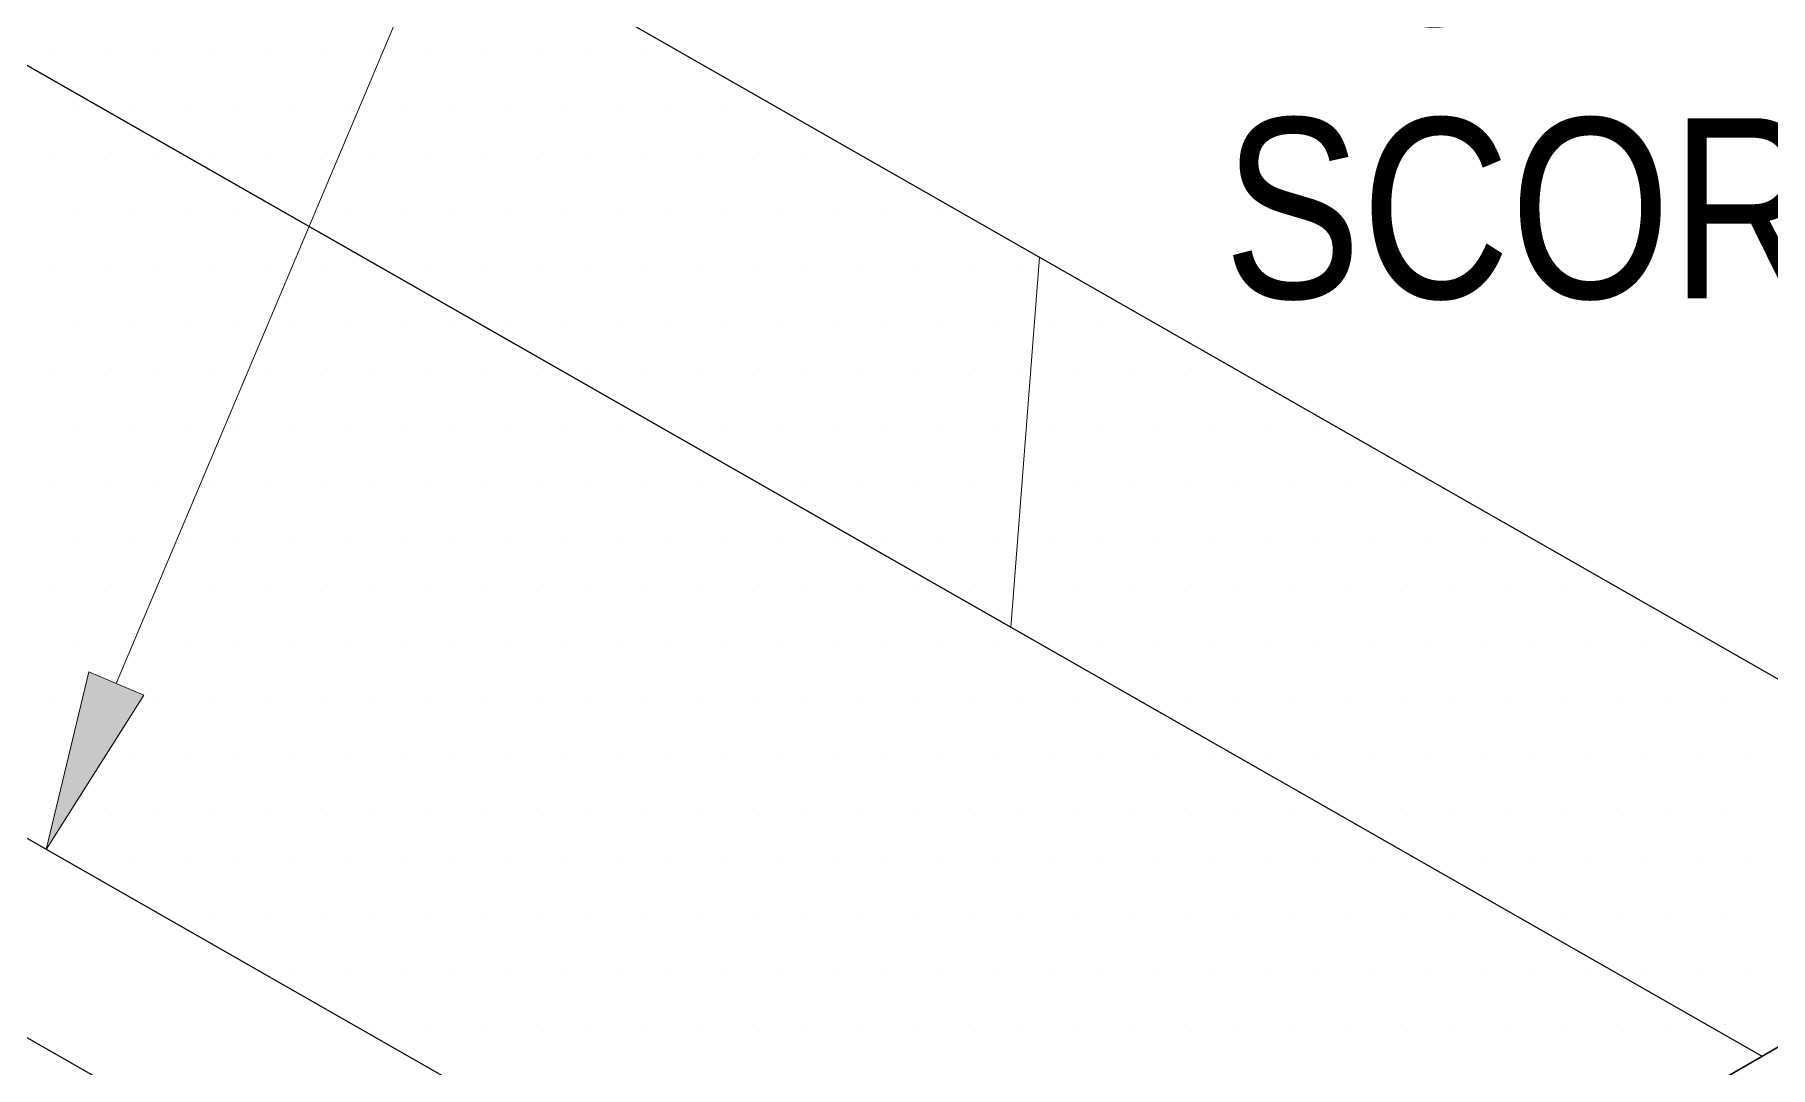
# Model space of a CAD drawing. Extents: x -1140 to 5605, y -816 to 1734.
# Drawn here: x -425.77 to -382.39, y 241.26 to 267.06 of the extents above; entities that cross this region are included whole.
import ezdxf

# ---------------------------------------------------------------- set-up
doc = ezdxf.new("R2010")
doc.units = 0
doc.header["$MEASUREMENT"] = 0
doc.linetypes.add('AI-Linetype-10', pattern=[27.008151, 18.005434, -9.002717])
for name, color, linetype, lineweight in [('.ATI-HATCH', 7, 'Continuous', 0), ('.ATI-TEXT', 7, 'Continuous', 0), ('G-ANNO-TTLB', 7, 'Continuous', 0), ('TYVEK', 7, 'Continuous', 0)]:
    doc.layers.add(name, color=color, linetype=linetype, lineweight=lineweight)

# ---------------------------------------------------------------- blocks, each defined once
blk = doc.blocks.new('Block_20')
at = {"layer": '.ATI-HATCH'}
for points, knots in [([(-517.04, 318.302), (-517.04, 318.302), (-525.441, 313.441), (-525.441, 313.441), (-525.441, 313.441), (-533.842, 308.581), (-533.842, 308.581), (-533.842, 308.581), (-399.406, 231.815), (-399.406, 231.815), (-399.406, 231.815), (-382.605, 241.536), (-382.605, 241.536), (-382.605, 241.536), (-517.04, 318.302), (-517.04, 318.302)], [0, 0, 0, 0, 1, 1, 1, 2, 2, 2, 3, 3, 3, 4, 4, 4, 5, 5, 5, 5]), ([(-443.88, 286.183), (-443.88, 286.183), (-444.599, 276.936), (-444.599, 276.936), (-444.599, 276.936), (-401.377, 252.255), (-401.377, 252.255), (-401.377, 252.255), (-400.658, 261.502), (-400.658, 261.502), (-400.658, 261.502), (-443.88, 286.183), (-443.88, 286.183)], [0, 0, 0, 0, 1, 1, 1, 2, 2, 2, 3, 3, 3, 4, 4, 4, 4]), ([(-400.658, 261.502), (-400.658, 261.502), (-401.377, 252.255), (-401.377, 252.255), (-401.377, 252.255), (-382.605, 241.536), (-382.605, 241.536), (-382.605, 241.536), (-374.204, 246.396), (-374.204, 246.396), (-374.204, 246.396), (-400.658, 261.502), (-400.658, 261.502)], [0, 0, 0, 0, 1, 1, 1, 2, 2, 2, 3, 3, 3, 4, 4, 4, 4])]:
    blk.add_open_spline(points, degree=3, knots=knots, dxfattribs=at)
at = {"layer": '.ATI-HATCH', "color": 8, "lineweight": 0, "true_color": 0x808080}
for points in [[(-425.389, 266.644), (-425.389, 266.644), (-425.389, 266.644), (-425.389, 266.644)], [(-424.039, 266.644), (-424.039, 266.644), (-424.039, 266.644), (-424.039, 266.644)], [(-422.688, 266.644), (-422.688, 266.644), (-422.688, 266.644), (-422.688, 266.644)], [(-421.338, 266.644), (-421.338, 266.644), (-421.338, 266.644), (-421.338, 266.644)], [(-419.988, 266.644), (-419.988, 266.644), (-419.988, 266.644), (-419.988, 266.644)], [(-418.637, 266.644), (-418.637, 266.644), (-418.637, 266.644), (-418.637, 266.644)], [(-417.287, 266.644), (-417.287, 266.644), (-417.287, 266.644), (-417.287, 266.644)], [(-415.936, 266.644), (-415.936, 266.644), (-415.936, 266.644), (-415.936, 266.644)], [(-414.586, 266.644), (-414.586, 266.644), (-414.586, 266.644), (-414.586, 266.644)], [(-413.236, 266.644), (-413.236, 266.644), (-413.236, 266.644), (-413.236, 266.644)], [(-411.885, 266.644), (-411.885, 266.644), (-411.885, 266.644), (-411.885, 266.644)], [(-410.535, 266.644), (-410.535, 266.644), (-410.535, 266.644), (-410.535, 266.644)], [(-424.714, 265.293), (-424.714, 265.293), (-424.714, 265.293), (-424.714, 265.293)], [(-423.364, 265.293), (-423.364, 265.293), (-423.364, 265.293), (-423.364, 265.293)], [(-422.013, 265.293), (-422.013, 265.293), (-422.013, 265.293), (-422.013, 265.293)], [(-420.663, 265.293), (-420.663, 265.293), (-420.663, 265.293), (-420.663, 265.293)], [(-419.312, 265.293), (-419.312, 265.293), (-419.312, 265.293), (-419.312, 265.293)], [(-417.962, 265.293), (-417.962, 265.293), (-417.962, 265.293), (-417.962, 265.293)], [(-416.612, 265.293), (-416.612, 265.293), (-416.612, 265.293), (-416.612, 265.293)], [(-415.261, 265.293), (-415.261, 265.293), (-415.261, 265.293), (-415.261, 265.293)], [(-413.911, 265.293), (-413.911, 265.293), (-413.911, 265.293), (-413.911, 265.293)], [(-412.56, 265.293), (-412.56, 265.293), (-412.56, 265.293), (-412.56, 265.293)], [(-411.21, 265.293), (-411.21, 265.293), (-411.21, 265.293), (-411.21, 265.293)], [(-409.86, 265.293), (-409.86, 265.293), (-409.86, 265.293), (-409.86, 265.293)], [(-408.509, 265.293), (-408.509, 265.293), (-408.509, 265.293), (-408.509, 265.293)], [(-425.389, 263.943), (-425.389, 263.943), (-425.389, 263.943), (-425.389, 263.943)], [(-424.039, 263.943), (-424.039, 263.943), (-424.039, 263.943), (-424.039, 263.943)], [(-422.688, 263.943), (-422.688, 263.943), (-422.688, 263.943), (-422.688, 263.943)], [(-421.338, 263.943), (-421.338, 263.943), (-421.338, 263.943), (-421.338, 263.943)], [(-419.988, 263.943), (-419.988, 263.943), (-419.988, 263.943), (-419.988, 263.943)], [(-418.637, 263.943), (-418.637, 263.943), (-418.637, 263.943), (-418.637, 263.943)], [(-417.287, 263.943), (-417.287, 263.943), (-417.287, 263.943), (-417.287, 263.943)], [(-415.936, 263.943), (-415.936, 263.943), (-415.936, 263.943), (-415.936, 263.943)], [(-414.586, 263.943), (-414.586, 263.943), (-414.586, 263.943), (-414.586, 263.943)], [(-413.236, 263.943), (-413.236, 263.943), (-413.236, 263.943), (-413.236, 263.943)], [(-411.885, 263.943), (-411.885, 263.943), (-411.885, 263.943), (-411.885, 263.943)], [(-410.535, 263.943), (-410.535, 263.943), (-410.535, 263.943), (-410.535, 263.943)], [(-409.184, 263.943), (-409.184, 263.943), (-409.184, 263.943), (-409.184, 263.943)], [(-407.834, 263.943), (-407.834, 263.943), (-407.834, 263.943), (-407.834, 263.943)], [(-406.484, 263.943), (-406.484, 263.943), (-406.484, 263.943), (-406.484, 263.943)], [(-405.133, 263.943), (-405.133, 263.943), (-405.133, 263.943), (-405.133, 263.943)], [(-424.714, 262.593), (-424.714, 262.593), (-424.714, 262.593), (-424.714, 262.593)], [(-423.364, 262.593), (-423.364, 262.593), (-423.364, 262.593), (-423.364, 262.593)], [(-422.013, 262.593), (-422.013, 262.593), (-422.013, 262.593), (-422.013, 262.593)], [(-420.663, 262.593), (-420.663, 262.593), (-420.663, 262.593), (-420.663, 262.593)], [(-419.312, 262.593), (-419.312, 262.593), (-419.312, 262.593), (-419.312, 262.593)], [(-417.962, 262.593), (-417.962, 262.593), (-417.962, 262.593), (-417.962, 262.593)], [(-416.612, 262.593), (-416.612, 262.593), (-416.612, 262.593), (-416.612, 262.593)], [(-415.261, 262.593), (-415.261, 262.593), (-415.261, 262.593), (-415.261, 262.593)], [(-413.911, 262.593), (-413.911, 262.593), (-413.911, 262.593), (-413.911, 262.593)], [(-412.56, 262.593), (-412.56, 262.593), (-412.56, 262.593), (-412.56, 262.593)], [(-411.21, 262.593), (-411.21, 262.593), (-411.21, 262.593), (-411.21, 262.593)], [(-409.86, 262.593), (-409.86, 262.593), (-409.86, 262.593), (-409.86, 262.593)], [(-408.509, 262.593), (-408.509, 262.593), (-408.509, 262.593), (-408.509, 262.593)], [(-407.159, 262.593), (-407.159, 262.593), (-407.159, 262.593), (-407.159, 262.593)], [(-405.808, 262.593), (-405.808, 262.593), (-405.808, 262.593), (-405.808, 262.593)], [(-404.458, 262.593), (-404.458, 262.593), (-404.458, 262.593), (-404.458, 262.593)], [(-403.108, 262.593), (-403.108, 262.593), (-403.108, 262.593), (-403.108, 262.593)], [(-425.389, 261.242), (-425.389, 261.242), (-425.389, 261.242), (-425.389, 261.242)], [(-424.039, 261.242), (-424.039, 261.242), (-424.039, 261.242), (-424.039, 261.242)], [(-422.688, 261.242), (-422.688, 261.242), (-422.688, 261.242), (-422.688, 261.242)], [(-421.338, 261.242), (-421.338, 261.242), (-421.338, 261.242), (-421.338, 261.242)], [(-419.988, 261.242), (-419.988, 261.242), (-419.988, 261.242), (-419.988, 261.242)], [(-418.637, 261.242), (-418.637, 261.242), (-418.637, 261.242), (-418.637, 261.242)], [(-417.287, 261.242), (-417.287, 261.242), (-417.287, 261.242), (-417.287, 261.242)], [(-415.936, 261.242), (-415.936, 261.242), (-415.936, 261.242), (-415.936, 261.242)], [(-414.586, 261.242), (-414.586, 261.242), (-414.586, 261.242), (-414.586, 261.242)], [(-413.236, 261.242), (-413.236, 261.242), (-413.236, 261.242), (-413.236, 261.242)], [(-411.885, 261.242), (-411.885, 261.242), (-411.885, 261.242), (-411.885, 261.242)], [(-410.535, 261.242), (-410.535, 261.242), (-410.535, 261.242), (-410.535, 261.242)], [(-409.184, 261.242), (-409.184, 261.242), (-409.184, 261.242), (-409.184, 261.242)], [(-407.834, 261.242), (-407.834, 261.242), (-407.834, 261.242), (-407.834, 261.242)], [(-406.484, 261.242), (-406.484, 261.242), (-406.484, 261.242), (-406.484, 261.242)], [(-405.133, 261.242), (-405.133, 261.242), (-405.133, 261.242), (-405.133, 261.242)], [(-403.783, 261.242), (-403.783, 261.242), (-403.783, 261.242), (-403.783, 261.242)], [(-402.432, 261.242), (-402.432, 261.242), (-402.432, 261.242), (-402.432, 261.242)], [(-401.082, 261.242), (-401.082, 261.242), (-401.082, 261.242), (-401.082, 261.242)], [(-424.714, 259.892), (-424.714, 259.892), (-424.714, 259.892), (-424.714, 259.892)], [(-423.364, 259.892), (-423.364, 259.892), (-423.364, 259.892), (-423.364, 259.892)], [(-422.013, 259.892), (-422.013, 259.892), (-422.013, 259.892), (-422.013, 259.892)], [(-420.663, 259.892), (-420.663, 259.892), (-420.663, 259.892), (-420.663, 259.892)], [(-419.312, 259.892), (-419.312, 259.892), (-419.312, 259.892), (-419.312, 259.892)], [(-417.962, 259.892), (-417.962, 259.892), (-417.962, 259.892), (-417.962, 259.892)], [(-416.612, 259.892), (-416.612, 259.892), (-416.612, 259.892), (-416.612, 259.892)], [(-415.261, 259.892), (-415.261, 259.892), (-415.261, 259.892), (-415.261, 259.892)], [(-413.911, 259.892), (-413.911, 259.892), (-413.911, 259.892), (-413.911, 259.892)], [(-412.56, 259.892), (-412.56, 259.892), (-412.56, 259.892), (-412.56, 259.892)], [(-411.21, 259.892), (-411.21, 259.892), (-411.21, 259.892), (-411.21, 259.892)], [(-409.86, 259.892), (-409.86, 259.892), (-409.86, 259.892), (-409.86, 259.892)], [(-408.509, 259.892), (-408.509, 259.892), (-408.509, 259.892), (-408.509, 259.892)], [(-407.159, 259.892), (-407.159, 259.892), (-407.159, 259.892), (-407.159, 259.892)], [(-405.808, 259.892), (-405.808, 259.892), (-405.808, 259.892), (-405.808, 259.892)], [(-404.458, 259.892), (-404.458, 259.892), (-404.458, 259.892), (-404.458, 259.892)], [(-403.108, 259.892), (-403.108, 259.892), (-403.108, 259.892), (-403.108, 259.892)], [(-401.757, 259.892), (-401.757, 259.892), (-401.757, 259.892), (-401.757, 259.892)], [(-400.407, 259.892), (-400.407, 259.892), (-400.407, 259.892), (-400.407, 259.892)], [(-399.056, 259.892), (-399.056, 259.892), (-399.056, 259.892), (-399.056, 259.892)], [(-425.389, 258.541), (-425.389, 258.541), (-425.389, 258.541), (-425.389, 258.541)], [(-424.039, 258.541), (-424.039, 258.541), (-424.039, 258.541), (-424.039, 258.541)], [(-422.688, 258.541), (-422.688, 258.541), (-422.688, 258.541), (-422.688, 258.541)], [(-421.338, 258.541), (-421.338, 258.541), (-421.338, 258.541), (-421.338, 258.541)], [(-419.988, 258.541), (-419.988, 258.541), (-419.988, 258.541), (-419.988, 258.541)], [(-418.637, 258.541), (-418.637, 258.541), (-418.637, 258.541), (-418.637, 258.541)], [(-417.287, 258.541), (-417.287, 258.541), (-417.287, 258.541), (-417.287, 258.541)], [(-415.936, 258.541), (-415.936, 258.541), (-415.936, 258.541), (-415.936, 258.541)], [(-414.586, 258.541), (-414.586, 258.541), (-414.586, 258.541), (-414.586, 258.541)], [(-413.236, 258.541), (-413.236, 258.541), (-413.236, 258.541), (-413.236, 258.541)], [(-411.885, 258.541), (-411.885, 258.541), (-411.885, 258.541), (-411.885, 258.541)], [(-410.535, 258.541), (-410.535, 258.541), (-410.535, 258.541), (-410.535, 258.541)], [(-409.184, 258.541), (-409.184, 258.541), (-409.184, 258.541), (-409.184, 258.541)], [(-407.834, 258.541), (-407.834, 258.541), (-407.834, 258.541), (-407.834, 258.541)], [(-406.484, 258.541), (-406.484, 258.541), (-406.484, 258.541), (-406.484, 258.541)], [(-405.133, 258.541), (-405.133, 258.541), (-405.133, 258.541), (-405.133, 258.541)], [(-403.783, 258.541), (-403.783, 258.541), (-403.783, 258.541), (-403.783, 258.541)], [(-402.432, 258.541), (-402.432, 258.541), (-402.432, 258.541), (-402.432, 258.541)], [(-401.082, 258.541), (-401.082, 258.541), (-401.082, 258.541), (-401.082, 258.541)], [(-399.732, 258.541), (-399.732, 258.541), (-399.732, 258.541), (-399.732, 258.541)], [(-398.381, 258.541), (-398.381, 258.541), (-398.381, 258.541), (-398.381, 258.541)], [(-397.031, 258.541), (-397.031, 258.541), (-397.031, 258.541), (-397.031, 258.541)], [(-395.68, 258.541), (-395.68, 258.541), (-395.68, 258.541), (-395.68, 258.541)], [(-424.714, 257.191), (-424.714, 257.191), (-424.714, 257.191), (-424.714, 257.191)], [(-423.364, 257.191), (-423.364, 257.191), (-423.364, 257.191), (-423.364, 257.191)], [(-422.013, 257.191), (-422.013, 257.191), (-422.013, 257.191), (-422.013, 257.191)], [(-420.663, 257.191), (-420.663, 257.191), (-420.663, 257.191), (-420.663, 257.191)], [(-419.312, 257.191), (-419.312, 257.191), (-419.312, 257.191), (-419.312, 257.191)], [(-417.962, 257.191), (-417.962, 257.191), (-417.962, 257.191), (-417.962, 257.191)], [(-416.612, 257.191), (-416.612, 257.191), (-416.612, 257.191), (-416.612, 257.191)], [(-415.261, 257.191), (-415.261, 257.191), (-415.261, 257.191), (-415.261, 257.191)], [(-413.911, 257.191), (-413.911, 257.191), (-413.911, 257.191), (-413.911, 257.191)], [(-412.56, 257.191), (-412.56, 257.191), (-412.56, 257.191), (-412.56, 257.191)], [(-411.21, 257.191), (-411.21, 257.191), (-411.21, 257.191), (-411.21, 257.191)], [(-409.86, 257.191), (-409.86, 257.191), (-409.86, 257.191), (-409.86, 257.191)], [(-408.509, 257.191), (-408.509, 257.191), (-408.509, 257.191), (-408.509, 257.191)], [(-407.159, 257.191), (-407.159, 257.191), (-407.159, 257.191), (-407.159, 257.191)], [(-405.808, 257.191), (-405.808, 257.191), (-405.808, 257.191), (-405.808, 257.191)], [(-404.458, 257.191), (-404.458, 257.191), (-404.458, 257.191), (-404.458, 257.191)], [(-403.108, 257.191), (-403.108, 257.191), (-403.108, 257.191), (-403.108, 257.191)], [(-401.757, 257.191), (-401.757, 257.191), (-401.757, 257.191), (-401.757, 257.191)], [(-400.407, 257.191), (-400.407, 257.191), (-400.407, 257.191), (-400.407, 257.191)], [(-399.056, 257.191), (-399.056, 257.191), (-399.056, 257.191), (-399.056, 257.191)], [(-397.706, 257.191), (-397.706, 257.191), (-397.706, 257.191), (-397.706, 257.191)], [(-396.356, 257.191), (-396.356, 257.191), (-396.356, 257.191), (-396.356, 257.191)], [(-395.005, 257.191), (-395.005, 257.191), (-395.005, 257.191), (-395.005, 257.191)], [(-393.655, 257.191), (-393.655, 257.191), (-393.655, 257.191), (-393.655, 257.191)], [(-425.389, 255.841), (-425.389, 255.841), (-425.389, 255.841), (-425.389, 255.841)], [(-424.039, 255.841), (-424.039, 255.841), (-424.039, 255.841), (-424.039, 255.841)], [(-422.688, 255.841), (-422.688, 255.841), (-422.688, 255.841), (-422.688, 255.841)], [(-421.338, 255.841), (-421.338, 255.841), (-421.338, 255.841), (-421.338, 255.841)], [(-419.988, 255.841), (-419.988, 255.841), (-419.988, 255.841), (-419.988, 255.841)], [(-418.637, 255.841), (-418.637, 255.841), (-418.637, 255.841), (-418.637, 255.841)], [(-417.287, 255.841), (-417.287, 255.841), (-417.287, 255.841), (-417.287, 255.841)], [(-415.936, 255.841), (-415.936, 255.841), (-415.936, 255.841), (-415.936, 255.841)], [(-414.586, 255.841), (-414.586, 255.841), (-414.586, 255.841), (-414.586, 255.841)], [(-413.236, 255.841), (-413.236, 255.841), (-413.236, 255.841), (-413.236, 255.841)], [(-411.885, 255.841), (-411.885, 255.841), (-411.885, 255.841), (-411.885, 255.841)], [(-410.535, 255.841), (-410.535, 255.841), (-410.535, 255.841), (-410.535, 255.841)], [(-409.184, 255.841), (-409.184, 255.841), (-409.184, 255.841), (-409.184, 255.841)], [(-407.834, 255.841), (-407.834, 255.841), (-407.834, 255.841), (-407.834, 255.841)], [(-406.484, 255.841), (-406.484, 255.841), (-406.484, 255.841), (-406.484, 255.841)], [(-405.133, 255.841), (-405.133, 255.841), (-405.133, 255.841), (-405.133, 255.841)], [(-403.783, 255.841), (-403.783, 255.841), (-403.783, 255.841), (-403.783, 255.841)], [(-402.432, 255.841), (-402.432, 255.841), (-402.432, 255.841), (-402.432, 255.841)], [(-401.082, 255.841), (-401.082, 255.841), (-401.082, 255.841), (-401.082, 255.841)], [(-399.732, 255.841), (-399.732, 255.841), (-399.732, 255.841), (-399.732, 255.841)], [(-398.381, 255.841), (-398.381, 255.841), (-398.381, 255.841), (-398.381, 255.841)], [(-397.031, 255.841), (-397.031, 255.841), (-397.031, 255.841), (-397.031, 255.841)], [(-395.68, 255.841), (-395.68, 255.841), (-395.68, 255.841), (-395.68, 255.841)], [(-394.33, 255.841), (-394.33, 255.841), (-394.33, 255.841), (-394.33, 255.841)], [(-392.98, 255.841), (-392.98, 255.841), (-392.98, 255.841), (-392.98, 255.841)], [(-391.629, 255.841), (-391.629, 255.841), (-391.629, 255.841), (-391.629, 255.841)], [(-424.714, 254.49), (-424.714, 254.49), (-424.714, 254.49), (-424.714, 254.49)], [(-423.364, 254.49), (-423.364, 254.49), (-423.364, 254.49), (-423.364, 254.49)], [(-422.013, 254.49), (-422.013, 254.49), (-422.013, 254.49), (-422.013, 254.49)], [(-420.663, 254.49), (-420.663, 254.49), (-420.663, 254.49), (-420.663, 254.49)], [(-419.312, 254.49), (-419.312, 254.49), (-419.312, 254.49), (-419.312, 254.49)], [(-417.962, 254.49), (-417.962, 254.49), (-417.962, 254.49), (-417.962, 254.49)], [(-416.612, 254.49), (-416.612, 254.49), (-416.612, 254.49), (-416.612, 254.49)], [(-415.261, 254.49), (-415.261, 254.49), (-415.261, 254.49), (-415.261, 254.49)], [(-413.911, 254.49), (-413.911, 254.49), (-413.911, 254.49), (-413.911, 254.49)], [(-412.56, 254.49), (-412.56, 254.49), (-412.56, 254.49), (-412.56, 254.49)], [(-411.21, 254.49), (-411.21, 254.49), (-411.21, 254.49), (-411.21, 254.49)], [(-409.86, 254.49), (-409.86, 254.49), (-409.86, 254.49), (-409.86, 254.49)], [(-408.509, 254.49), (-408.509, 254.49), (-408.509, 254.49), (-408.509, 254.49)], [(-407.159, 254.49), (-407.159, 254.49), (-407.159, 254.49), (-407.159, 254.49)], [(-405.808, 254.49), (-405.808, 254.49), (-405.808, 254.49), (-405.808, 254.49)], [(-404.458, 254.49), (-404.458, 254.49), (-404.458, 254.49), (-404.458, 254.49)], [(-403.108, 254.49), (-403.108, 254.49), (-403.108, 254.49), (-403.108, 254.49)], [(-401.757, 254.49), (-401.757, 254.49), (-401.757, 254.49), (-401.757, 254.49)], [(-400.407, 254.49), (-400.407, 254.49), (-400.407, 254.49), (-400.407, 254.49)], [(-399.056, 254.49), (-399.056, 254.49), (-399.056, 254.49), (-399.056, 254.49)], [(-397.706, 254.49), (-397.706, 254.49), (-397.706, 254.49), (-397.706, 254.49)], [(-396.356, 254.49), (-396.356, 254.49), (-396.356, 254.49), (-396.356, 254.49)], [(-395.005, 254.49), (-395.005, 254.49), (-395.005, 254.49), (-395.005, 254.49)], [(-393.655, 254.49), (-393.655, 254.49), (-393.655, 254.49), (-393.655, 254.49)], [(-392.304, 254.49), (-392.304, 254.49), (-392.304, 254.49), (-392.304, 254.49)], [(-390.954, 254.49), (-390.954, 254.49), (-390.954, 254.49), (-390.954, 254.49)], [(-389.604, 254.49), (-389.604, 254.49), (-389.604, 254.49), (-389.604, 254.49)], [(-425.389, 253.14), (-425.389, 253.14), (-425.389, 253.14), (-425.389, 253.14)], [(-424.039, 253.14), (-424.039, 253.14), (-424.039, 253.14), (-424.039, 253.14)], [(-422.688, 253.14), (-422.688, 253.14), (-422.688, 253.14), (-422.688, 253.14)], [(-421.338, 253.14), (-421.338, 253.14), (-421.338, 253.14), (-421.338, 253.14)], [(-419.988, 253.14), (-419.988, 253.14), (-419.988, 253.14), (-419.988, 253.14)], [(-418.637, 253.14), (-418.637, 253.14), (-418.637, 253.14), (-418.637, 253.14)], [(-417.287, 253.14), (-417.287, 253.14), (-417.287, 253.14), (-417.287, 253.14)], [(-415.936, 253.14), (-415.936, 253.14), (-415.936, 253.14), (-415.936, 253.14)], [(-414.586, 253.14), (-414.586, 253.14), (-414.586, 253.14), (-414.586, 253.14)], [(-413.236, 253.14), (-413.236, 253.14), (-413.236, 253.14), (-413.236, 253.14)], [(-411.885, 253.14), (-411.885, 253.14), (-411.885, 253.14), (-411.885, 253.14)], [(-410.535, 253.14), (-410.535, 253.14), (-410.535, 253.14), (-410.535, 253.14)], [(-409.184, 253.14), (-409.184, 253.14), (-409.184, 253.14), (-409.184, 253.14)], [(-407.834, 253.14), (-407.834, 253.14), (-407.834, 253.14), (-407.834, 253.14)], [(-406.484, 253.14), (-406.484, 253.14), (-406.484, 253.14), (-406.484, 253.14)], [(-405.133, 253.14), (-405.133, 253.14), (-405.133, 253.14), (-405.133, 253.14)], [(-403.783, 253.14), (-403.783, 253.14), (-403.783, 253.14), (-403.783, 253.14)], [(-402.432, 253.14), (-402.432, 253.14), (-402.432, 253.14), (-402.432, 253.14)], [(-401.082, 253.14), (-401.082, 253.14), (-401.082, 253.14), (-401.082, 253.14)], [(-399.732, 253.14), (-399.732, 253.14), (-399.732, 253.14), (-399.732, 253.14)], [(-398.381, 253.14), (-398.381, 253.14), (-398.381, 253.14), (-398.381, 253.14)], [(-397.031, 253.14), (-397.031, 253.14), (-397.031, 253.14), (-397.031, 253.14)], [(-395.68, 253.14), (-395.68, 253.14), (-395.68, 253.14), (-395.68, 253.14)], [(-394.33, 253.14), (-394.33, 253.14), (-394.33, 253.14), (-394.33, 253.14)], [(-392.98, 253.14), (-392.98, 253.14), (-392.98, 253.14), (-392.98, 253.14)], [(-391.629, 253.14), (-391.629, 253.14), (-391.629, 253.14), (-391.629, 253.14)], [(-390.279, 253.14), (-390.279, 253.14), (-390.279, 253.14), (-390.279, 253.14)], [(-388.928, 253.14), (-388.928, 253.14), (-388.928, 253.14), (-388.928, 253.14)], [(-387.578, 253.14), (-387.578, 253.14), (-387.578, 253.14), (-387.578, 253.14)], [(-386.227, 253.14), (-386.227, 253.14), (-386.227, 253.14), (-386.227, 253.14)], [(-424.714, 251.789), (-424.714, 251.789), (-424.714, 251.789), (-424.714, 251.789)], [(-423.364, 251.789), (-423.364, 251.789), (-423.364, 251.789), (-423.364, 251.789)], [(-422.013, 251.789), (-422.013, 251.789), (-422.013, 251.789), (-422.013, 251.789)], [(-420.663, 251.789), (-420.663, 251.789), (-420.663, 251.789), (-420.663, 251.789)], [(-419.312, 251.789), (-419.312, 251.789), (-419.312, 251.789), (-419.312, 251.789)], [(-417.962, 251.789), (-417.962, 251.789), (-417.962, 251.789), (-417.962, 251.789)], [(-416.612, 251.789), (-416.612, 251.789), (-416.612, 251.789), (-416.612, 251.789)], [(-415.261, 251.789), (-415.261, 251.789), (-415.261, 251.789), (-415.261, 251.789)], [(-413.911, 251.789), (-413.911, 251.789), (-413.911, 251.789), (-413.911, 251.789)], [(-412.56, 251.789), (-412.56, 251.789), (-412.56, 251.789), (-412.56, 251.789)], [(-411.21, 251.789), (-411.21, 251.789), (-411.21, 251.789), (-411.21, 251.789)], [(-409.86, 251.789), (-409.86, 251.789), (-409.86, 251.789), (-409.86, 251.789)], [(-408.509, 251.789), (-408.509, 251.789), (-408.509, 251.789), (-408.509, 251.789)], [(-407.159, 251.789), (-407.159, 251.789), (-407.159, 251.789), (-407.159, 251.789)], [(-405.808, 251.789), (-405.808, 251.789), (-405.808, 251.789), (-405.808, 251.789)], [(-404.458, 251.789), (-404.458, 251.789), (-404.458, 251.789), (-404.458, 251.789)], [(-403.108, 251.789), (-403.108, 251.789), (-403.108, 251.789), (-403.108, 251.789)], [(-401.757, 251.789), (-401.757, 251.789), (-401.757, 251.789), (-401.757, 251.789)], [(-400.407, 251.789), (-400.407, 251.789), (-400.407, 251.789), (-400.407, 251.789)], [(-399.056, 251.789), (-399.056, 251.789), (-399.056, 251.789), (-399.056, 251.789)], [(-397.706, 251.789), (-397.706, 251.789), (-397.706, 251.789), (-397.706, 251.789)], [(-396.356, 251.789), (-396.356, 251.789), (-396.356, 251.789), (-396.356, 251.789)], [(-395.005, 251.789), (-395.005, 251.789), (-395.005, 251.789), (-395.005, 251.789)], [(-393.655, 251.789), (-393.655, 251.789), (-393.655, 251.789), (-393.655, 251.789)], [(-392.304, 251.789), (-392.304, 251.789), (-392.304, 251.789), (-392.304, 251.789)], [(-390.954, 251.789), (-390.954, 251.789), (-390.954, 251.789), (-390.954, 251.789)], [(-389.604, 251.789), (-389.604, 251.789), (-389.604, 251.789), (-389.604, 251.789)], [(-388.253, 251.789), (-388.253, 251.789), (-388.253, 251.789), (-388.253, 251.789)], [(-386.903, 251.789), (-386.903, 251.789), (-386.903, 251.789), (-386.903, 251.789)], [(-385.552, 251.789), (-385.552, 251.789), (-385.552, 251.789), (-385.552, 251.789)], [(-384.202, 251.789), (-384.202, 251.789), (-384.202, 251.789), (-384.202, 251.789)], [(-425.389, 250.439), (-425.389, 250.439), (-425.389, 250.439), (-425.389, 250.439)], [(-424.039, 250.439), (-424.039, 250.439), (-424.039, 250.439), (-424.039, 250.439)], [(-422.688, 250.439), (-422.688, 250.439), (-422.688, 250.439), (-422.688, 250.439)], [(-421.338, 250.439), (-421.338, 250.439), (-421.338, 250.439), (-421.338, 250.439)], [(-419.988, 250.439), (-419.988, 250.439), (-419.988, 250.439), (-419.988, 250.439)], [(-418.637, 250.439), (-418.637, 250.439), (-418.637, 250.439), (-418.637, 250.439)], [(-417.287, 250.439), (-417.287, 250.439), (-417.287, 250.439), (-417.287, 250.439)], [(-415.936, 250.439), (-415.936, 250.439), (-415.936, 250.439), (-415.936, 250.439)], [(-414.586, 250.439), (-414.586, 250.439), (-414.586, 250.439), (-414.586, 250.439)], [(-413.236, 250.439), (-413.236, 250.439), (-413.236, 250.439), (-413.236, 250.439)], [(-411.885, 250.439), (-411.885, 250.439), (-411.885, 250.439), (-411.885, 250.439)], [(-410.535, 250.439), (-410.535, 250.439), (-410.535, 250.439), (-410.535, 250.439)], [(-409.184, 250.439), (-409.184, 250.439), (-409.184, 250.439), (-409.184, 250.439)], [(-407.834, 250.439), (-407.834, 250.439), (-407.834, 250.439), (-407.834, 250.439)], [(-406.484, 250.439), (-406.484, 250.439), (-406.484, 250.439), (-406.484, 250.439)], [(-405.133, 250.439), (-405.133, 250.439), (-405.133, 250.439), (-405.133, 250.439)], [(-403.783, 250.439), (-403.783, 250.439), (-403.783, 250.439), (-403.783, 250.439)], [(-402.432, 250.439), (-402.432, 250.439), (-402.432, 250.439), (-402.432, 250.439)], [(-401.082, 250.439), (-401.082, 250.439), (-401.082, 250.439), (-401.082, 250.439)], [(-399.732, 250.439), (-399.732, 250.439), (-399.732, 250.439), (-399.732, 250.439)], [(-398.381, 250.439), (-398.381, 250.439), (-398.381, 250.439), (-398.381, 250.439)], [(-397.031, 250.439), (-397.031, 250.439), (-397.031, 250.439), (-397.031, 250.439)], [(-395.68, 250.439), (-395.68, 250.439), (-395.68, 250.439), (-395.68, 250.439)], [(-394.33, 250.439), (-394.33, 250.439), (-394.33, 250.439), (-394.33, 250.439)], [(-392.98, 250.439), (-392.98, 250.439), (-392.98, 250.439), (-392.98, 250.439)], [(-391.629, 250.439), (-391.629, 250.439), (-391.629, 250.439), (-391.629, 250.439)], [(-390.279, 250.439), (-390.279, 250.439), (-390.279, 250.439), (-390.279, 250.439)], [(-388.928, 250.439), (-388.928, 250.439), (-388.928, 250.439), (-388.928, 250.439)], [(-387.578, 250.439), (-387.578, 250.439), (-387.578, 250.439), (-387.578, 250.439)], [(-386.227, 250.439), (-386.227, 250.439), (-386.227, 250.439), (-386.227, 250.439)], [(-384.877, 250.439), (-384.877, 250.439), (-384.877, 250.439), (-384.877, 250.439)], [(-383.527, 250.439), (-383.527, 250.439), (-383.527, 250.439), (-383.527, 250.439)], [(-424.714, 249.089), (-424.714, 249.089), (-424.714, 249.089), (-424.714, 249.089)], [(-423.364, 249.089), (-423.364, 249.089), (-423.364, 249.089), (-423.364, 249.089)], [(-422.013, 249.089), (-422.013, 249.089), (-422.013, 249.089), (-422.013, 249.089)], [(-420.663, 249.089), (-420.663, 249.089), (-420.663, 249.089), (-420.663, 249.089)], [(-419.312, 249.089), (-419.312, 249.089), (-419.312, 249.089), (-419.312, 249.089)], [(-417.962, 249.089), (-417.962, 249.089), (-417.962, 249.089), (-417.962, 249.089)], [(-416.612, 249.089), (-416.612, 249.089), (-416.612, 249.089), (-416.612, 249.089)], [(-415.261, 249.089), (-415.261, 249.089), (-415.261, 249.089), (-415.261, 249.089)], [(-413.911, 249.089), (-413.911, 249.089), (-413.911, 249.089), (-413.911, 249.089)], [(-412.56, 249.089), (-412.56, 249.089), (-412.56, 249.089), (-412.56, 249.089)], [(-411.21, 249.089), (-411.21, 249.089), (-411.21, 249.089), (-411.21, 249.089)], [(-409.86, 249.089), (-409.86, 249.089), (-409.86, 249.089), (-409.86, 249.089)], [(-408.509, 249.089), (-408.509, 249.089), (-408.509, 249.089), (-408.509, 249.089)], [(-407.159, 249.089), (-407.159, 249.089), (-407.159, 249.089), (-407.159, 249.089)], [(-405.808, 249.089), (-405.808, 249.089), (-405.808, 249.089), (-405.808, 249.089)], [(-404.458, 249.089), (-404.458, 249.089), (-404.458, 249.089), (-404.458, 249.089)], [(-403.108, 249.089), (-403.108, 249.089), (-403.108, 249.089), (-403.108, 249.089)], [(-401.757, 249.089), (-401.757, 249.089), (-401.757, 249.089), (-401.757, 249.089)], [(-400.407, 249.089), (-400.407, 249.089), (-400.407, 249.089), (-400.407, 249.089)], [(-399.056, 249.089), (-399.056, 249.089), (-399.056, 249.089), (-399.056, 249.089)], [(-397.706, 249.089), (-397.706, 249.089), (-397.706, 249.089), (-397.706, 249.089)], [(-396.356, 249.089), (-396.356, 249.089), (-396.356, 249.089), (-396.356, 249.089)], [(-395.005, 249.089), (-395.005, 249.089), (-395.005, 249.089), (-395.005, 249.089)], [(-393.655, 249.089), (-393.655, 249.089), (-393.655, 249.089), (-393.655, 249.089)], [(-392.304, 249.089), (-392.304, 249.089), (-392.304, 249.089), (-392.304, 249.089)], [(-390.954, 249.089), (-390.954, 249.089), (-390.954, 249.089), (-390.954, 249.089)], [(-389.604, 249.089), (-389.604, 249.089), (-389.604, 249.089), (-389.604, 249.089)], [(-388.253, 249.089), (-388.253, 249.089), (-388.253, 249.089), (-388.253, 249.089)], [(-386.903, 249.089), (-386.903, 249.089), (-386.903, 249.089), (-386.903, 249.089)], [(-385.552, 249.089), (-385.552, 249.089), (-385.552, 249.089), (-385.552, 249.089)], [(-384.202, 249.089), (-384.202, 249.089), (-384.202, 249.089), (-384.202, 249.089)], [(-382.851, 249.089), (-382.851, 249.089), (-382.851, 249.089), (-382.851, 249.089)], [(-425.389, 247.738), (-425.389, 247.738), (-425.389, 247.738), (-425.389, 247.738)], [(-424.039, 247.738), (-424.039, 247.738), (-424.039, 247.738), (-424.039, 247.738)], [(-422.688, 247.738), (-422.688, 247.738), (-422.688, 247.738), (-422.688, 247.738)], [(-421.338, 247.738), (-421.338, 247.738), (-421.338, 247.738), (-421.338, 247.738)], [(-419.988, 247.738), (-419.988, 247.738), (-419.988, 247.738), (-419.988, 247.738)], [(-418.637, 247.738), (-418.637, 247.738), (-418.637, 247.738), (-418.637, 247.738)], [(-417.287, 247.738), (-417.287, 247.738), (-417.287, 247.738), (-417.287, 247.738)], [(-415.936, 247.738), (-415.936, 247.738), (-415.936, 247.738), (-415.936, 247.738)], [(-414.586, 247.738), (-414.586, 247.738), (-414.586, 247.738), (-414.586, 247.738)], [(-413.236, 247.738), (-413.236, 247.738), (-413.236, 247.738), (-413.236, 247.738)], [(-411.885, 247.738), (-411.885, 247.738), (-411.885, 247.738), (-411.885, 247.738)], [(-410.535, 247.738), (-410.535, 247.738), (-410.535, 247.738), (-410.535, 247.738)], [(-409.184, 247.738), (-409.184, 247.738), (-409.184, 247.738), (-409.184, 247.738)], [(-407.834, 247.738), (-407.834, 247.738), (-407.834, 247.738), (-407.834, 247.738)], [(-406.484, 247.738), (-406.484, 247.738), (-406.484, 247.738), (-406.484, 247.738)], [(-405.133, 247.738), (-405.133, 247.738), (-405.133, 247.738), (-405.133, 247.738)], [(-403.783, 247.738), (-403.783, 247.738), (-403.783, 247.738), (-403.783, 247.738)], [(-402.432, 247.738), (-402.432, 247.738), (-402.432, 247.738), (-402.432, 247.738)], [(-401.082, 247.738), (-401.082, 247.738), (-401.082, 247.738), (-401.082, 247.738)], [(-399.732, 247.738), (-399.732, 247.738), (-399.732, 247.738), (-399.732, 247.738)], [(-398.381, 247.738), (-398.381, 247.738), (-398.381, 247.738), (-398.381, 247.738)], [(-397.031, 247.738), (-397.031, 247.738), (-397.031, 247.738), (-397.031, 247.738)], [(-395.68, 247.738), (-395.68, 247.738), (-395.68, 247.738), (-395.68, 247.738)], [(-394.33, 247.738), (-394.33, 247.738), (-394.33, 247.738), (-394.33, 247.738)], [(-392.98, 247.738), (-392.98, 247.738), (-392.98, 247.738), (-392.98, 247.738)], [(-391.629, 247.738), (-391.629, 247.738), (-391.629, 247.738), (-391.629, 247.738)], [(-390.279, 247.738), (-390.279, 247.738), (-390.279, 247.738), (-390.279, 247.738)], [(-388.928, 247.738), (-388.928, 247.738), (-388.928, 247.738), (-388.928, 247.738)], [(-387.578, 247.738), (-387.578, 247.738), (-387.578, 247.738), (-387.578, 247.738)], [(-386.227, 247.738), (-386.227, 247.738), (-386.227, 247.738), (-386.227, 247.738)], [(-384.877, 247.738), (-384.877, 247.738), (-384.877, 247.738), (-384.877, 247.738)], [(-383.527, 247.738), (-383.527, 247.738), (-383.527, 247.738), (-383.527, 247.738)], [(-424.714, 246.388), (-424.714, 246.388), (-424.714, 246.388), (-424.714, 246.388)], [(-423.364, 246.388), (-423.364, 246.388), (-423.364, 246.388), (-423.364, 246.388)], [(-422.013, 246.388), (-422.013, 246.388), (-422.013, 246.388), (-422.013, 246.388)], [(-420.663, 246.388), (-420.663, 246.388), (-420.663, 246.388), (-420.663, 246.388)], [(-419.312, 246.388), (-419.312, 246.388), (-419.312, 246.388), (-419.312, 246.388)], [(-417.962, 246.388), (-417.962, 246.388), (-417.962, 246.388), (-417.962, 246.388)], [(-416.612, 246.388), (-416.612, 246.388), (-416.612, 246.388), (-416.612, 246.388)], [(-415.261, 246.388), (-415.261, 246.388), (-415.261, 246.388), (-415.261, 246.388)], [(-413.911, 246.388), (-413.911, 246.388), (-413.911, 246.388), (-413.911, 246.388)], [(-412.56, 246.388), (-412.56, 246.388), (-412.56, 246.388), (-412.56, 246.388)], [(-411.21, 246.388), (-411.21, 246.388), (-411.21, 246.388), (-411.21, 246.388)], [(-409.86, 246.388), (-409.86, 246.388), (-409.86, 246.388), (-409.86, 246.388)], [(-408.509, 246.388), (-408.509, 246.388), (-408.509, 246.388), (-408.509, 246.388)], [(-407.159, 246.388), (-407.159, 246.388), (-407.159, 246.388), (-407.159, 246.388)], [(-405.808, 246.388), (-405.808, 246.388), (-405.808, 246.388), (-405.808, 246.388)], [(-404.458, 246.388), (-404.458, 246.388), (-404.458, 246.388), (-404.458, 246.388)], [(-403.108, 246.388), (-403.108, 246.388), (-403.108, 246.388), (-403.108, 246.388)], [(-401.757, 246.388), (-401.757, 246.388), (-401.757, 246.388), (-401.757, 246.388)], [(-400.407, 246.388), (-400.407, 246.388), (-400.407, 246.388), (-400.407, 246.388)], [(-399.056, 246.388), (-399.056, 246.388), (-399.056, 246.388), (-399.056, 246.388)], [(-397.706, 246.388), (-397.706, 246.388), (-397.706, 246.388), (-397.706, 246.388)], [(-396.356, 246.388), (-396.356, 246.388), (-396.356, 246.388), (-396.356, 246.388)], [(-395.005, 246.388), (-395.005, 246.388), (-395.005, 246.388), (-395.005, 246.388)], [(-393.655, 246.388), (-393.655, 246.388), (-393.655, 246.388), (-393.655, 246.388)], [(-392.304, 246.388), (-392.304, 246.388), (-392.304, 246.388), (-392.304, 246.388)], [(-390.954, 246.388), (-390.954, 246.388), (-390.954, 246.388), (-390.954, 246.388)], [(-389.604, 246.388), (-389.604, 246.388), (-389.604, 246.388), (-389.604, 246.388)], [(-388.253, 246.388), (-388.253, 246.388), (-388.253, 246.388), (-388.253, 246.388)], [(-386.903, 246.388), (-386.903, 246.388), (-386.903, 246.388), (-386.903, 246.388)], [(-385.552, 246.388), (-385.552, 246.388), (-385.552, 246.388), (-385.552, 246.388)], [(-384.202, 246.388), (-384.202, 246.388), (-384.202, 246.388), (-384.202, 246.388)], [(-382.851, 246.388), (-382.851, 246.388), (-382.851, 246.388), (-382.851, 246.388)], [(-421.338, 245.037), (-421.338, 245.037), (-421.338, 245.037), (-421.338, 245.037)], [(-419.988, 245.037), (-419.988, 245.037), (-419.988, 245.037), (-419.988, 245.037)], [(-418.637, 245.037), (-418.637, 245.037), (-418.637, 245.037), (-418.637, 245.037)], [(-417.287, 245.037), (-417.287, 245.037), (-417.287, 245.037), (-417.287, 245.037)], [(-415.936, 245.037), (-415.936, 245.037), (-415.936, 245.037), (-415.936, 245.037)], [(-414.586, 245.037), (-414.586, 245.037), (-414.586, 245.037), (-414.586, 245.037)], [(-413.236, 245.037), (-413.236, 245.037), (-413.236, 245.037), (-413.236, 245.037)], [(-411.885, 245.037), (-411.885, 245.037), (-411.885, 245.037), (-411.885, 245.037)], [(-410.535, 245.037), (-410.535, 245.037), (-410.535, 245.037), (-410.535, 245.037)], [(-409.184, 245.037), (-409.184, 245.037), (-409.184, 245.037), (-409.184, 245.037)], [(-407.834, 245.037), (-407.834, 245.037), (-407.834, 245.037), (-407.834, 245.037)], [(-406.484, 245.037), (-406.484, 245.037), (-406.484, 245.037), (-406.484, 245.037)], [(-405.133, 245.037), (-405.133, 245.037), (-405.133, 245.037), (-405.133, 245.037)], [(-403.783, 245.037), (-403.783, 245.037), (-403.783, 245.037), (-403.783, 245.037)], [(-402.432, 245.037), (-402.432, 245.037), (-402.432, 245.037), (-402.432, 245.037)], [(-401.082, 245.037), (-401.082, 245.037), (-401.082, 245.037), (-401.082, 245.037)], [(-399.732, 245.037), (-399.732, 245.037), (-399.732, 245.037), (-399.732, 245.037)], [(-398.381, 245.037), (-398.381, 245.037), (-398.381, 245.037), (-398.381, 245.037)], [(-397.031, 245.037), (-397.031, 245.037), (-397.031, 245.037), (-397.031, 245.037)], [(-395.68, 245.037), (-395.68, 245.037), (-395.68, 245.037), (-395.68, 245.037)], [(-394.33, 245.037), (-394.33, 245.037), (-394.33, 245.037), (-394.33, 245.037)], [(-392.98, 245.037), (-392.98, 245.037), (-392.98, 245.037), (-392.98, 245.037)], [(-391.629, 245.037), (-391.629, 245.037), (-391.629, 245.037), (-391.629, 245.037)], [(-390.279, 245.037), (-390.279, 245.037), (-390.279, 245.037), (-390.279, 245.037)], [(-388.928, 245.037), (-388.928, 245.037), (-388.928, 245.037), (-388.928, 245.037)], [(-387.578, 245.037), (-387.578, 245.037), (-387.578, 245.037), (-387.578, 245.037)], [(-386.227, 245.037), (-386.227, 245.037), (-386.227, 245.037), (-386.227, 245.037)], [(-384.877, 245.037), (-384.877, 245.037), (-384.877, 245.037), (-384.877, 245.037)], [(-383.527, 245.037), (-383.527, 245.037), (-383.527, 245.037), (-383.527, 245.037)], [(-419.312, 243.687), (-419.312, 243.687), (-419.312, 243.687), (-419.312, 243.687)], [(-417.962, 243.687), (-417.962, 243.687), (-417.962, 243.687), (-417.962, 243.687)], [(-416.612, 243.687), (-416.612, 243.687), (-416.612, 243.687), (-416.612, 243.687)], [(-415.261, 243.687), (-415.261, 243.687), (-415.261, 243.687), (-415.261, 243.687)], [(-413.911, 243.687), (-413.911, 243.687), (-413.911, 243.687), (-413.911, 243.687)], [(-412.56, 243.687), (-412.56, 243.687), (-412.56, 243.687), (-412.56, 243.687)], [(-411.21, 243.687), (-411.21, 243.687), (-411.21, 243.687), (-411.21, 243.687)], [(-409.86, 243.687), (-409.86, 243.687), (-409.86, 243.687), (-409.86, 243.687)], [(-408.509, 243.687), (-408.509, 243.687), (-408.509, 243.687), (-408.509, 243.687)], [(-407.159, 243.687), (-407.159, 243.687), (-407.159, 243.687), (-407.159, 243.687)], [(-405.808, 243.687), (-405.808, 243.687), (-405.808, 243.687), (-405.808, 243.687)], [(-404.458, 243.687), (-404.458, 243.687), (-404.458, 243.687), (-404.458, 243.687)], [(-403.108, 243.687), (-403.108, 243.687), (-403.108, 243.687), (-403.108, 243.687)], [(-401.757, 243.687), (-401.757, 243.687), (-401.757, 243.687), (-401.757, 243.687)], [(-400.407, 243.687), (-400.407, 243.687), (-400.407, 243.687), (-400.407, 243.687)], [(-399.056, 243.687), (-399.056, 243.687), (-399.056, 243.687), (-399.056, 243.687)], [(-397.706, 243.687), (-397.706, 243.687), (-397.706, 243.687), (-397.706, 243.687)], [(-396.356, 243.687), (-396.356, 243.687), (-396.356, 243.687), (-396.356, 243.687)], [(-395.005, 243.687), (-395.005, 243.687), (-395.005, 243.687), (-395.005, 243.687)], [(-393.655, 243.687), (-393.655, 243.687), (-393.655, 243.687), (-393.655, 243.687)], [(-392.304, 243.687), (-392.304, 243.687), (-392.304, 243.687), (-392.304, 243.687)], [(-390.954, 243.687), (-390.954, 243.687), (-390.954, 243.687), (-390.954, 243.687)], [(-389.604, 243.687), (-389.604, 243.687), (-389.604, 243.687), (-389.604, 243.687)], [(-388.253, 243.687), (-388.253, 243.687), (-388.253, 243.687), (-388.253, 243.687)], [(-386.903, 243.687), (-386.903, 243.687), (-386.903, 243.687), (-386.903, 243.687)], [(-385.552, 243.687), (-385.552, 243.687), (-385.552, 243.687), (-385.552, 243.687)], [(-384.202, 243.687), (-384.202, 243.687), (-384.202, 243.687), (-384.202, 243.687)], [(-382.851, 243.687), (-382.851, 243.687), (-382.851, 243.687), (-382.851, 243.687)], [(-417.287, 242.337), (-417.287, 242.337), (-417.287, 242.337), (-417.287, 242.337)], [(-415.936, 242.337), (-415.936, 242.337), (-415.936, 242.337), (-415.936, 242.337)], [(-414.586, 242.337), (-414.586, 242.337), (-414.586, 242.337), (-414.586, 242.337)], [(-413.236, 242.337), (-413.236, 242.337), (-413.236, 242.337), (-413.236, 242.337)], [(-411.885, 242.337), (-411.885, 242.337), (-411.885, 242.337), (-411.885, 242.337)], [(-410.535, 242.337), (-410.535, 242.337), (-410.535, 242.337), (-410.535, 242.337)], [(-409.184, 242.337), (-409.184, 242.337), (-409.184, 242.337), (-409.184, 242.337)], [(-407.834, 242.337), (-407.834, 242.337), (-407.834, 242.337), (-407.834, 242.337)], [(-406.484, 242.337), (-406.484, 242.337), (-406.484, 242.337), (-406.484, 242.337)], [(-405.133, 242.337), (-405.133, 242.337), (-405.133, 242.337), (-405.133, 242.337)], [(-403.783, 242.337), (-403.783, 242.337), (-403.783, 242.337), (-403.783, 242.337)], [(-402.432, 242.337), (-402.432, 242.337), (-402.432, 242.337), (-402.432, 242.337)], [(-401.082, 242.337), (-401.082, 242.337), (-401.082, 242.337), (-401.082, 242.337)], [(-399.732, 242.337), (-399.732, 242.337), (-399.732, 242.337), (-399.732, 242.337)], [(-398.381, 242.337), (-398.381, 242.337), (-398.381, 242.337), (-398.381, 242.337)], [(-397.031, 242.337), (-397.031, 242.337), (-397.031, 242.337), (-397.031, 242.337)], [(-395.68, 242.337), (-395.68, 242.337), (-395.68, 242.337), (-395.68, 242.337)], [(-394.33, 242.337), (-394.33, 242.337), (-394.33, 242.337), (-394.33, 242.337)], [(-392.98, 242.337), (-392.98, 242.337), (-392.98, 242.337), (-392.98, 242.337)], [(-391.629, 242.337), (-391.629, 242.337), (-391.629, 242.337), (-391.629, 242.337)], [(-390.279, 242.337), (-390.279, 242.337), (-390.279, 242.337), (-390.279, 242.337)], [(-388.928, 242.337), (-388.928, 242.337), (-388.928, 242.337), (-388.928, 242.337)], [(-387.578, 242.337), (-387.578, 242.337), (-387.578, 242.337), (-387.578, 242.337)], [(-386.227, 242.337), (-386.227, 242.337), (-386.227, 242.337), (-386.227, 242.337)], [(-384.877, 242.337), (-384.877, 242.337), (-384.877, 242.337), (-384.877, 242.337)], [(-383.527, 242.337), (-383.527, 242.337), (-383.527, 242.337), (-383.527, 242.337)]]:
    blk.add_open_spline(points, degree=3, dxfattribs=at)
blk = doc.blocks.new('Block_338')
at = {"layer": '.ATI-TEXT', "char_height": 0.2, "attachment_point": 7}
for s, insert in [('\\C18;\\c0;\\FArial Narrow|b0|i0|c1;\\H4.501358;\\W1.000000;FOLD HERE', (-396.255, 274.062)), ('\\C18;\\c0;\\FArial Narrow|b0|i0|c1;\\H4.501358;\\W1.000000;TO BREAK', (-395.951, 267.238)), ('\\C18;\\c0;\\FArial Narrow|b0|i0|c1;\\H4.501358;\\W1.000000;SCORES', (-396.055, 260.414))]:
    blk.add_mtext(s, dxfattribs=dict(at, insert=insert))
blk = doc.blocks.new('Block_337')
at = {"layer": '.ATI-TEXT', "true_color": 0x000000, "transparency": 33554687}
h = blk.add_hatch(color=18, dxfattribs=at)
h.dxf.hatch_style = 2
h.paths.add_polyline_path([(-423.044, 250.562), (-425.485, 246.707), (-424.426, 251.145)])
at = {"layer": '.ATI-TEXT', "color": 18, "lineweight": 0, "true_color": 0x000000}
blk.add_line((-423.735, 250.854), (-412.975, 276.354), dxfattribs=at)
at = {"layer": '.ATI-TEXT'}
blk.add_lwpolyline([(-423.044, 250.562), (-425.485, 246.707), (-424.426, 251.145), (-424.426, 251.145)], close=True, dxfattribs=at)
blk.add_blockref('Block_338', (0, 0), dxfattribs=at)

msp = doc.modelspace()

# ---------------------------------------------------------------- hatches: boundary and pattern name
at = {"layer": 'G-ANNO-TTLB', "true_color": 0xff00ff, "transparency": 33554687}
h = msp.add_hatch(color=6, dxfattribs=at)
edge = h.paths.add_edge_path()
edge.add_spline(control_points=[(1815.435, -731.698), (1815.435, -731.698), (-1114.083, -731.698), (-1114.083, -731.698), (-1114.083, -731.698), (-1114.083, 1725.302), (-1114.083, 1725.302), (-1114.083, 1725.302), (1815.435, 1725.302), (1815.435, 1725.302), (1815.435, 1725.302), (1815.435, -731.698), (1815.435, -731.698)], knot_values=[0, 0, 0, 0, 1, 1, 1, 2, 2, 2, 3, 3, 3, 4, 4, 4, 4], degree=3, periodic=0)
edge = h.paths.add_edge_path()
edge.add_spline(control_points=[(-1105.083, 1716.302), (-1105.083, 1716.302), (-1105.083, -722.698), (-1105.083, -722.698), (-1105.083, -722.698), (1806.435, -722.698), (1806.435, -722.698), (1806.435, -722.698), (1806.435, 1716.302), (1806.435, 1716.302), (1806.435, 1716.302), (-1105.083, 1716.302), (-1105.083, 1716.302)], knot_values=[0, 0, 0, 0, 1, 1, 1, 2, 2, 2, 3, 3, 3, 4, 4, 4, 4], degree=3, periodic=0)
edge.add_line((-1105.083, 1716.302), (-1105.083, 1716.302))

# ---------------------------------------------------------------- linework, layer by layer
at = {"layer": 'G-ANNO-TTLB'}
for points in [[(1815.435, -731.698), (1815.435, -731.698), (-1114.083, -731.698), (-1114.083, -731.698), (-1114.083, -731.698), (-1114.083, 1725.302), (-1114.083, 1725.302), (-1114.083, 1725.302), (1815.435, 1725.302), (1815.435, 1725.302), (1815.435, 1725.302), (1815.435, -731.698), (1815.435, -731.698)], [(-1105.083, 1716.302), (-1105.083, 1716.302), (-1105.083, -722.698), (-1105.083, -722.698), (-1105.083, -722.698), (1806.435, -722.698), (1806.435, -722.698), (1806.435, -722.698), (1806.435, 1716.302), (1806.435, 1716.302), (1806.435, 1716.302), (-1105.083, 1716.302), (-1105.083, 1716.302)]]:
    msp.add_open_spline(points, degree=3, knots=[0, 0, 0, 0, 1, 1, 1, 2, 2, 2, 3, 3, 3, 4, 4, 4, 4], dxfattribs=at)
at = {"layer": 'TYVEK', "color": 4, "lineweight": 25, "true_color": 0x00ffff}
for p, q in [((-374.204, 246.396), (-508.639, 323.162)), ((-382.605, 241.536), (-517.04, 318.302)), ((-399.406, 231.815), (-533.842, 308.581)), ((-399.406, 226.832), (-533.842, 303.597)), ((-399.406, 231.815), (-374.204, 246.396))]:
    msp.add_line(p, q, dxfattribs=at)
at = {"layer": 'TYVEK', "color": 4, "linetype": 'AI-Linetype-10', "lineweight": 25, "true_color": 0x00ffff}
msp.add_line((-535.943, 307.366), (-401.507, 230.6), dxfattribs=at)

# ---------------------------------------------------------------- block references
at = {"layer": '.ATI-HATCH'}
msp.add_blockref('Block_20', (0, 0), dxfattribs=at)
at = {"layer": '.ATI-TEXT'}
msp.add_blockref('Block_337', (0, 0), dxfattribs=at)

doc.saveas('drawing.dxf')
